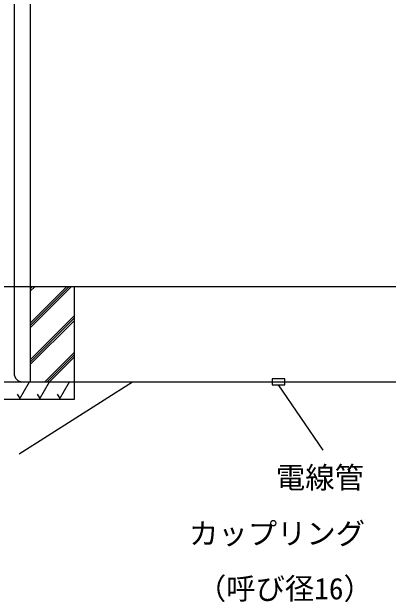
# Model space of a CAD drawing. Units: millimetres, scale not verified. Extents: x -8750 to 8750, y -12999 to 12940.
# Drawn here: x 1948 to 4128, y -5129 to -1709 of the extents above; entities that cross this region are included whole.
import ezdxf
from ezdxf.enums import TextEntityAlignment as Align

# ---------------------------------------------------------------- set-up
doc = ezdxf.new("R2010")
doc.units = ezdxf.units.MM
doc.header["$LTSCALE"] = 70
for name, color, linetype in [('0-2_YKK_11', 7, 'Continuous'), ('0-6_YKK_A1', 4, 'Continuous'), ('0-7_YKK_D', 6, 'Continuous'), ('0-9_YSS_K', 3, 'Continuous')]:
    doc.layers.add(name, color=color, linetype=linetype)
doc.styles.add('ＭＳ ゴシック', font='')
doc.styles.get('ＭＳ ゴシック').set_extended_font_data('MS Gothic')

msp = doc.modelspace()

# ---------------------------------------------------------------- linework, layer by layer
at = {"layer": '0-2_YKK_11'}
for p, q in [((1960.5, -987.03), (1960.5, -3802.45)), ((2054.5, -3511.94), (2263.99, -3302.45)), ((2054.5, -3313.95), (2066, -3302.45)), ((2054.5, -3526.09), (2278.13, -3302.45)), ((2054.5, -3328.1), (2080.14, -3302.45)), ((2054.5, -3540.23), (2292.28, -3302.45)), ((2310.5, -3952.45), (2310.5, -3302.45)), ((2054.5, -3724.08), (2310.5, -3468.08)), ((2054.5, -3738.22), (2310.5, -3482.22)), ((2054.5, -3752.36), (2310.5, -3496.36)), ((2138.26, -3852.45), (2310.5, -3680.21)), ((2152.4, -3852.45), (2310.5, -3694.35)), ((2166.54, -3852.45), (2310.5, -3708.49)), ((1992.28, -3952.45), (2050.01, -3852.45)), ((2010.5, -3852.45), (5341.4, -3852.45)), ((2107.75, -3952.45), (2165.48, -3852.45)), ((2223.22, -3952.45), (2280.95, -3852.45)), ((1979.28, -3923), (1994.28, -3948.98)), ((2094.75, -3923), (2109.75, -3948.98)), ((2210.22, -3923), (2225.22, -3948.98))]:
    msp.add_line(p, q, dxfattribs=at)
msp.add_lwpolyline([(3529.95, -3835.08), (3455.27, -3835.08), (3455.27, -3869.91), (3529.95, -3869.91)], close=True, dxfattribs=at)
msp.add_arc((2010.5, -3802.45), 50, 180, 270, dxfattribs=at)
at = {"layer": '0-6_YKK_A1'}
for p, q in [((2053.2, -1103.58), (2053.2, -3852.45)), ((2054.5, -1103.51), (2054.5, -3852.45)), ((1610.5, -3852.45), (2310.5, -3852.45)), ((1610.5, -3952.45), (2310.5, -3952.45))]:
    msp.add_line(p, q, dxfattribs=at)
at = {"layer": '0-7_YKK_D'}
for p, q in [((1990.14, -4269.82), (2646.11, -3852.45)), ((3750.22, -4249.12), (3492.61, -3869.91))]:
    msp.add_line(p, q, dxfattribs=at)
at = {"layer": '0-9_YSS_K'}
msp.add_line((7118.08, -3302.45), (237.04, -3302.45), dxfattribs=at)

# ---------------------------------------------------------------- texts
at = {"layer": '0-7_YKK_D', "style": 'ＭＳ ゴシック'}
for s, p in [('電線管', (3477.41, -4506.7)), ('カップリング', (2974.17, -4830.6)), ('（呼び径16）', (3019.57, -5149.68))]:
    msp.add_text(s, height=124.6, dxfattribs=at).set_placement(p, align=Align.BOTTOM_LEFT)

doc.saveas('drawing.dxf')
